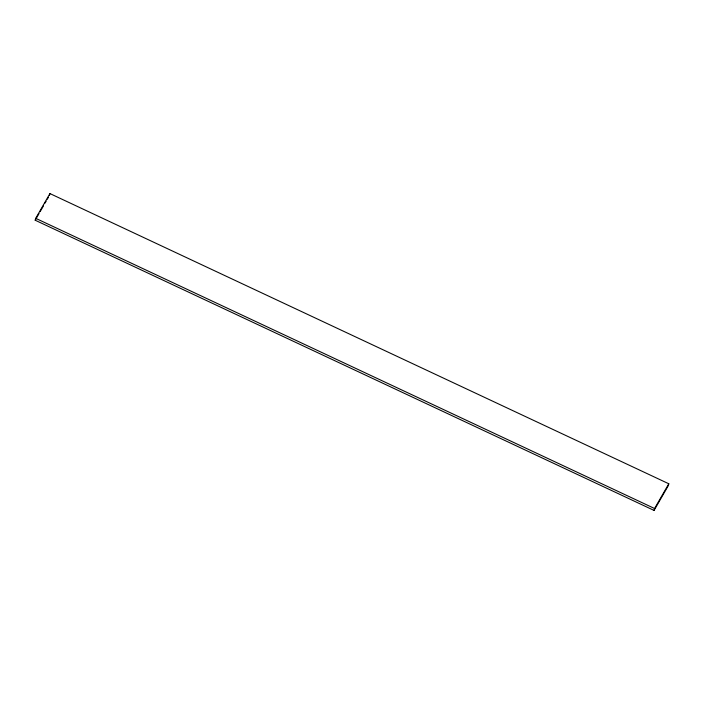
<?xml version="1.0" encoding="UTF-8"?>
<svg xmlns="http://www.w3.org/2000/svg" width="704" height="704" viewBox="0 0 704 704"><rect width="100%" height="100%" fill="white"/><g stroke="black" fill="none" stroke-linecap="round" stroke-linejoin="round"><path stroke-width="1.06" d="M35.2 220.229L35.71 218.328L49.94 193.574L668.8 483.771L668.29 485.672L654.06 510.426L35.2 220.229L39.028 213.567M49.43 195.483L49.94 193.574M654.06 510.426L654.57 508.517L668.8 483.771M40.128 211.658L43.41 205.946M45.056 203.095L46.147 201.194M47.238 199.285L48.338 197.384M35.71 218.328L654.57 508.517"/></g></svg>
